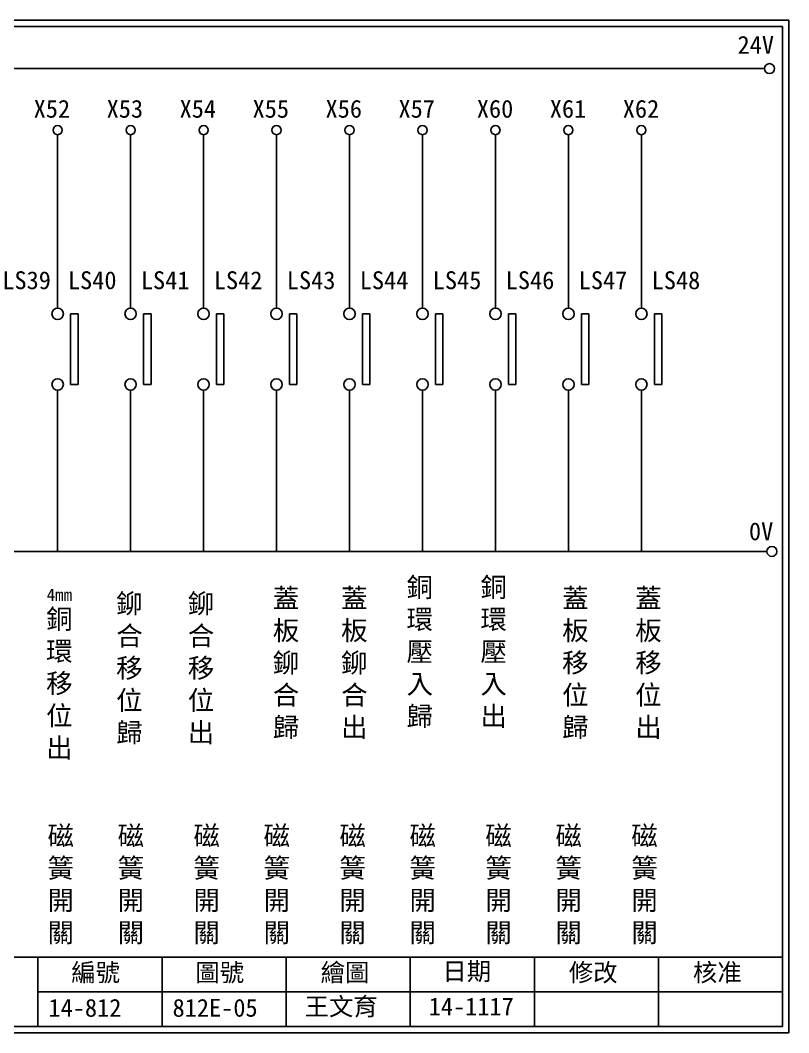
# Model space of a CAD drawing. Extents: x 275 to 562, y 265 to 469.
# Drawn here: x 407.1 to 561.9, y 264.9 to 468.9 of the extents above; entities that cross this region are included whole.
import ezdxf

# ---------------------------------------------------------------- set-up
doc = ezdxf.new("R2010")
doc.units = 0
doc.layers.get('0').update_dxf_attribs({"linetype": 'CONTINUOUS'})
doc.layers.add('圖框層', color=7, linetype='CONTINUOUS')
doc.layers.add('標尺寸層', color=3, linetype='CONTINUOUS')
doc.styles.add('CNS', font='romanc.shx', dxfattribs={"bigfont": 'chineset.shx'})
doc.styles.add('STSL', font='kaiu.ttf')

msp = doc.modelspace()

# ---------------------------------------------------------------- linework, layer by layer
for p, q in [((418.72, 409.78), (417.22, 409.78)), ((433.42, 409.78), (431.92, 409.78)), ((448.12, 409.78), (446.62, 409.78)), ((462.82, 409.78), (461.32, 409.78)), ((477.52, 409.78), (476.02, 409.78)), ((492.22, 409.78), (490.72, 409.78)), ((506.92, 409.78), (505.42, 409.78)), ((521.62, 409.78), (520.12, 409.78)), ((536.32, 409.78), (534.82, 409.78)), ((418.72, 395.55), (417.22, 395.55)), ((433.42, 395.55), (431.92, 395.55)), ((448.12, 395.55), (446.62, 395.55)), ((462.82, 395.55), (461.32, 395.55)), ((477.52, 395.55), (476.02, 395.55)), ((492.22, 395.55), (490.72, 395.55)), ((506.92, 395.55), (505.42, 395.55)), ((521.62, 395.55), (520.12, 395.55)), ((536.32, 395.55), (534.82, 395.55))]:
    msp.add_line(p, q)
for centre in [(558.02, 459.17), (558.5, 361.9)]:
    msp.add_circle(centre, 1)
at = {"layer": '圖框層', "color": 7}
for p, q in [((561.9, 468.91), (274.9, 468.91)), ((560.65, 467.66), (276.15, 467.66)), ((560.65, 266.2), (560.65, 467.66)), ((561.9, 264.95), (561.9, 468.91)), ((276.15, 280.2), (560.65, 280.2)), ((410.65, 266.2), (410.65, 280.2)), ((435.65, 266.2), (435.65, 280.2)), ((460.65, 266.2), (460.65, 280.2)), ((485.65, 266.2), (485.65, 280.2)), ((510.65, 266.2), (510.65, 280.2)), ((535.65, 266.2), (535.65, 280.2)), ((410.65, 273.2), (560.65, 273.2)), ((276.15, 266.2), (560.65, 266.2)), ((274.9, 264.95), (561.9, 264.95))]:
    msp.add_line(p, q, dxfattribs=at)
at = {"layer": '標尺寸層', "color": 7}
for p, q in [((279.42, 459.17), (557.02, 459.17)), ((414.61, 445.86), (414.61, 410.93)), ((429.31, 445.86), (429.31, 410.93)), ((444.01, 445.86), (444.01, 410.93)), ((458.71, 445.86), (458.71, 410.93)), ((473.41, 445.86), (473.41, 410.93)), ((488.11, 445.86), (488.11, 410.93)), ((502.81, 445.86), (502.81, 410.93)), ((517.51, 445.86), (517.51, 410.93)), ((532.21, 445.86), (532.21, 410.93)), ((417.22, 395.55), (417.22, 409.78)), ((418.72, 395.55), (418.72, 409.78)), ((431.92, 395.55), (431.92, 409.78)), ((433.42, 395.55), (433.42, 409.78)), ((446.62, 395.55), (446.62, 409.78)), ((448.12, 395.55), (448.12, 409.78)), ((461.32, 395.55), (461.32, 409.78)), ((462.82, 395.55), (462.82, 409.78)), ((476.02, 395.55), (476.02, 409.78)), ((477.52, 395.55), (477.52, 409.78)), ((490.72, 395.55), (490.72, 409.78)), ((492.22, 395.55), (492.22, 409.78)), ((505.42, 395.55), (505.42, 409.78)), ((506.92, 395.55), (506.92, 409.78)), ((520.12, 395.55), (520.12, 409.78)), ((521.62, 395.55), (521.62, 409.78)), ((534.82, 395.55), (534.82, 409.78)), ((536.32, 395.55), (536.32, 409.78)), ((414.61, 394.41), (414.61, 361.9)), ((414.61, 394.4), (414.61, 361.9)), ((429.31, 394.41), (429.31, 361.9)), ((429.31, 394.4), (429.31, 361.9)), ((444.01, 394.41), (444.01, 361.9)), ((444.01, 394.4), (444.01, 361.9)), ((458.71, 394.41), (458.71, 361.9)), ((458.71, 394.4), (458.71, 361.9)), ((473.41, 394.41), (473.41, 361.9)), ((473.41, 394.4), (473.41, 361.9)), ((488.11, 394.41), (488.11, 361.9)), ((488.11, 394.4), (488.11, 361.9)), ((502.81, 394.41), (502.81, 361.9)), ((502.81, 394.4), (502.81, 361.9)), ((517.51, 394.41), (517.51, 361.9)), ((517.51, 394.4), (517.51, 361.9)), ((532.21, 394.41), (532.21, 361.9)), ((532.21, 394.4), (532.21, 361.9)), ((279.63, 361.9), (557.5, 361.9))]:
    msp.add_line(p, q, dxfattribs=at)
for centre, radius in [((414.61, 446.78), 0.92), ((429.31, 446.78), 0.92), ((444.01, 446.78), 0.92), ((458.71, 446.78), 0.92), ((473.41, 446.78), 0.92), ((488.11, 446.78), 0.92), ((502.81, 446.78), 0.92), ((517.51, 446.78), 0.92), ((532.21, 446.78), 0.92), ((414.61, 409.78), 1.15), ((429.31, 409.78), 1.15), ((444.01, 409.78), 1.15), ((458.71, 409.78), 1.15), ((473.41, 409.78), 1.15), ((488.11, 409.78), 1.15), ((502.81, 409.78), 1.15), ((517.51, 409.78), 1.15), ((532.21, 409.78), 1.15), ((414.61, 395.55), 1.15), ((429.31, 395.55), 1.15), ((444.01, 395.55), 1.15), ((458.71, 395.55), 1.15), ((473.41, 395.55), 1.15), ((488.11, 395.55), 1.15), ((502.81, 395.55), 1.15), ((517.51, 395.55), 1.15), ((532.21, 395.55), 1.15)]:
    msp.add_circle(centre, radius, dxfattribs=at)

# ---------------------------------------------------------------- texts
at = {"layer": '圖框層', "color": 4, "style": 'STSL'}
for s, p in [('24V', (551.58, 462.16)), ('X52', (409.78, 449.28)), ('X53', (424.48, 449.28)), ('X54', (439.18, 449.28)), ('X55', (453.88, 449.28)), ('X56', (468.58, 449.28)), ('X57', (483.28, 449.28)), ('X60', (499.06, 449.28)), ('X61', (513.76, 449.28)), ('X62', (528.46, 449.28)), ('LS39', (403.46, 414.74)), ('LS40', (416.68, 414.74)), ('LS41', (431.38, 414.74)), ('LS42', (446.08, 414.74)), ('LS43', (460.78, 414.74)), ('LS44', (475.48, 414.74)), ('LS45', (490.18, 414.74)), ('LS46', (504.88, 414.74)), ('LS47', (519.58, 414.74)), ('LS48', (534.28, 414.74)), ('0V', (553.88, 364.15)), ('繪圖', (467.59, 275.29)), ('日期', (492.12, 275.53)), ('編號', (417.36, 275.28)), ('圖號', (442.36, 275.28)), ('修改', (517.59, 275.29)), ('核准', (542.59, 275.29)), ('14-812', (412.76, 268.17)), ('812E-05', (437.76, 268.17)), ('王文育', (464.36, 268.43)), ('14-1117', (489.36, 268.43))]:
    msp.add_text(s, height=3.6, dxfattribs=at).set_placement(p)
at = {"layer": '標尺寸層', "color": 7, "char_height": 3.9, "width": 4.9608, "attachment_point": 5, "style": 'CNS'}
for s, insert in [('{\\fDFKai-SB|b0|i0|c136|p65;銅環壓入\\P歸}', (487.56, 341.51)), ('{\\fDFKai-SB|b0|i0|c136|p65;銅環壓入\\H1x;出}', (502.45, 341.51)), ('{\\fDFKai-SB|b0|i0|c136|p65;蓋板\\P鉚合歸}', (460.62, 339.28)), ('{\\fDFKai-SB|b0|i0|c136|p65;蓋板\\P鉚合出}', (474.38, 339.28)), ('{\\fDFKai-SB|b0|i0|c136|p65;蓋板\\P移位歸}', (518.91, 339.28)), ('{\\fDFKai-SB|b0|i0|c136|p65;蓋板\\P移位出}', (533.63, 339.28)), ('{\\fDFKai-SB|b0|i0|c136|p65;\\H0.64103x;4mm\\P\\H1.56x;銅環移位出}', (414.96, 337.2)), ('{\\fDFKai-SB|b0|i0|c136|p65;鉚合移位歸}', (429.07, 338.21)), ('{\\fDFKai-SB|b0|i0|c136|p65;鉚合移位出}', (443.5, 338.21)), ('{\\fDFKai-SB|b0|i0|c136|p65;磁簧開關}', (415.24, 294.67)), ('{\\fDFKai-SB|b0|i0|c136|p65;磁簧開關}', (429.36, 294.67)), ('{\\fDFKai-SB|b0|i0|c136|p65;磁簧開關}', (444.64, 294.67)), ('{\\fDFKai-SB|b0|i0|c136|p65;磁簧開關}', (458.76, 294.67)), ('{\\fDFKai-SB|b0|i0|c136|p65;磁簧開關}', (474.04, 294.67)), ('{\\fDFKai-SB|b0|i0|c136|p65;磁簧開關}', (488.16, 294.67)), ('{\\fDFKai-SB|b0|i0|c136|p65;磁簧開關}', (503.44, 294.67)), ('{\\fDFKai-SB|b0|i0|c136|p65;磁簧開關}', (517.56, 294.67)), ('{\\fDFKai-SB|b0|i0|c136|p65;磁簧開關}', (532.84, 294.67))]:
    msp.add_mtext(s, dxfattribs=dict(at, insert=insert))

doc.saveas('drawing.dxf')
